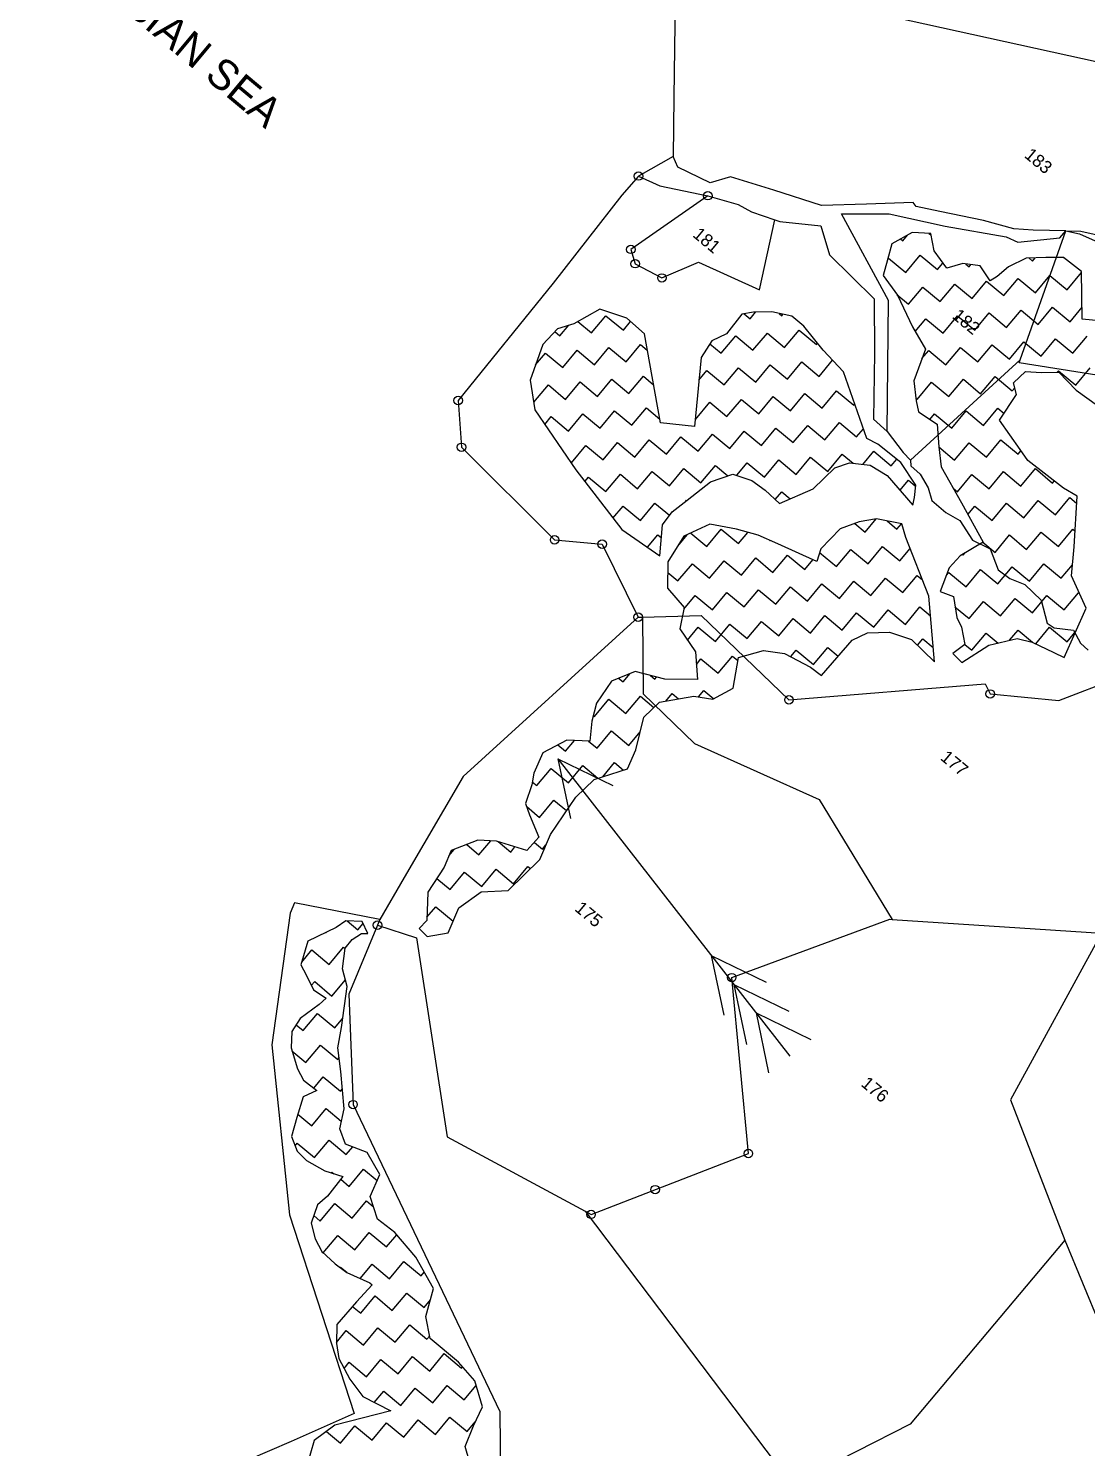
# Model space of a CAD drawing. Header units: metres. Extents: x 316400 to 324250, y 1868140 to 1873603.
# Drawn here: x 316900 to 317746, y 1870093 to 1871228 of the extents above; entities that cross this region are included whole.
import ezdxf

# ---------------------------------------------------------------- set-up
doc = ezdxf.new("R2010")
doc.units = ezdxf.units.M
for name, color, linetype in [('LINE_WATER', 4, 'Continuous'), ('OFF', 1, 'Continuous'), ('POLY_HATCH', 12, 'Continuous'), ('POLY_PARCEL', 6, 'Continuous'), ('POLY_WATER', 4, 'Continuous'), ('TEXT_MAPOUT', 7, 'Continuous'), ('TEXT_PARCEL', 7, 'Continuous'), ('V_BOUND_LINE', 7, 'Continuous')]:
    doc.layers.add(name, color=color, linetype=linetype)
doc.styles.add('TEXT_MAP', font='')
doc.styles.get('TEXT_MAP').set_extended_font_data('Kruti Dev 050')

msp = doc.modelspace()

# ---------------------------------------------------------------- linework, layer by layer
for p, q in [((317323.6, 1870644), (317509, 1870406.4)), ((317323.6, 1870644), (317367.6, 1870622.7)), ((317323.6, 1870644), (317333.6, 1870596.2)), ((317446.2, 1870486.9), (317490.1, 1870465.6)), ((317446.2, 1870486.9), (317456.2, 1870439.1)), ((317464.4, 1870463.5), (317508.3, 1870442.2)), ((317464.4, 1870463.5), (317474.4, 1870415.7)), ((317482.1, 1870440.9), (317526, 1870419.6)), ((317482.1, 1870440.9), (317492, 1870393.1))]:
    msp.add_line(p, q)
for centre in [(317388, 1871109.9), (317443.5, 1871094.2), (317381.9, 1871051.3), (317385.4, 1871039.8), (317406.8, 1871028.5), (317243.8, 1870930.5), (317246.4, 1870893.1), (317320.9, 1870819.1), (317359, 1870815.6), (317387.8, 1870757.3), (317669.3, 1870695.9), (317508.4, 1870691.2), (317179.2, 1870511), (317462.6, 1870469.1), (317159.7, 1870367.6), (317475.9, 1870328.5), (317401.4, 1870299.6), (317350.1, 1870279.8)]:
    msp.add_circle(centre, 3.38)
at = {"layer": 'LINE_WATER'}
for p, q in [((317729.9, 1871066.2), (317740.7, 1871063.7)), ((317729.9, 1871066.2), (317741.8, 1871065.9)), ((317740.7, 1871063.7), (317753.2, 1871058)), ((317741.8, 1871065.9), (317762, 1871061.4)), ((317587, 1870905.6), (317599.7, 1870888.9)), ((317599.7, 1870888.9), (317605.6, 1870882.8)), ((317605.6, 1870882.8), (317605.9, 1870878.2)), ((317605.9, 1870878.2), (317613.4, 1870871.7)), ((317613.4, 1870871.7), (317619.7, 1870860.7)), ((317619.7, 1870860.7), (317622.6, 1870850.5)), ((317622.6, 1870850.5), (317633.9, 1870841)), ((317633.9, 1870841), (317645, 1870834.5)), ((317645, 1870834.5), (317655.3, 1870818.8)), ((317655.3, 1870818.8), (317669.2, 1870812)), ((317669.2, 1870812), (317675.6, 1870795.1)), ((317675.6, 1870795.1), (317685, 1870788.3)), ((317685, 1870788.3), (317697.1, 1870783.5)), ((317697.1, 1870783.5), (317710, 1870770.8)), ((317710, 1870770.8), (317714.8, 1870752.5)), ((317714.8, 1870752.5), (317720.6, 1870748.7)), ((317720.6, 1870748.7), (317736.1, 1870747)), ((317736.1, 1870747), (317741.7, 1870736.6)), ((317741.7, 1870736.6), (317747.7, 1870730.9))]:
    msp.add_line(p, q, dxfattribs=at)
at = {"layer": 'OFF'}
msp.add_line((317415.7, 1871125.6), (317388, 1871109.9), dxfattribs=at)
at = {"layer": 'POLY_HATCH'}
for p, q in [((317607, 1871064.7), (317590.6, 1871055.8)), ((317621.8, 1871064), (317607, 1871064.7)), ((317624.5, 1871050.1), (317621.8, 1871064)), ((317590.6, 1871055.8), (317587.1, 1871043)), ((317634.6, 1871036.2), (317624.5, 1871050.1)), ((317587.1, 1871043), (317583.8, 1871030.4)), ((317647.5, 1871039.9), (317634.6, 1871036.2)), ((317661.4, 1871038.2), (317647.5, 1871039.9)), ((317669.4, 1871026.1), (317661.4, 1871038.2)), ((317684.1, 1871037.3), (317675, 1871029.6)), ((317698.2, 1871044.4), (317684.1, 1871037.3)), ((317713.9, 1871044.8), (317698.2, 1871044.4)), ((317728.1, 1871044.7), (317713.9, 1871044.8)), ((317742.4, 1871033.7), (317728.1, 1871044.7)), ((317583.8, 1871030.4), (317595.1, 1871014.8)), ((317675, 1871029.6), (317669.4, 1871026.1)), ((317742.9, 1870995.4), (317742.4, 1871033.7)), ((317595.1, 1871014.8), (317607.2, 1870989.3)), ((317357, 1871003.6), (317336.4, 1870991.9)), ((317378.8, 1870996.2), (317357, 1871003.6)), ((317336.4, 1870991.9), (317323.1, 1870987.8)), ((317392.7, 1870983.8), (317378.8, 1870996.2)), ((317470.7, 1870999.6), (317458.4, 1870983.8)), ((317480, 1871001), (317470.7, 1870999.6)), ((317494.7, 1871001.3), (317480, 1871001)), ((317510.7, 1870997.8), (317494.7, 1871001.3)), ((317520.2, 1870989.9), (317510.7, 1870997.8)), ((317762.2, 1870993.7), (317742.9, 1870995.4)), ((317323.1, 1870987.8), (317311.6, 1870975.2)), ((317405.6, 1870912.6), (317392.7, 1870983.8)), ((317458.4, 1870983.8), (317446.7, 1870978.3)), ((317535.7, 1870970.6), (317520.2, 1870989.9)), ((317607.2, 1870989.3), (317617.6, 1870971.6)), ((317311.6, 1870975.2), (317301.4, 1870946.8)), ((317446.7, 1870978.3), (317438.1, 1870964.8)), ((317552, 1870953.4), (317535.7, 1870970.6)), ((317617.6, 1870971.6), (317608.2, 1870946.2)), ((317438.1, 1870964.8), (317432.8, 1870909.8)), ((317301.4, 1870946.8), (317305, 1870923.1)), ((317570.6, 1870900.1), (317552, 1870953.4)), ((317608.2, 1870946.2), (317610.1, 1870930.2)), ((317688.1, 1870944.5), (317697.6, 1870953.7)), ((317697.6, 1870953.7), (317710.4, 1870952.9)), ((317710.4, 1870952.9), (317724.2, 1870953.2)), ((317724.2, 1870953.2), (317738.2, 1870938.7)), ((317676.9, 1870914.7), (317690.4, 1870935.4)), ((317690.4, 1870935.4), (317688.1, 1870944.5)), ((317738.2, 1870938.7), (317755.1, 1870926.5)), ((317610.1, 1870930.2), (317611.9, 1870921.5)), ((317305, 1870923.1), (317337.9, 1870875)), ((317432.8, 1870909.8), (317405.6, 1870912.6)), ((317611.9, 1870921.5), (317627, 1870911.6)), ((317693.2, 1870891.2), (317676.9, 1870914.7)), ((317627, 1870911.6), (317628.2, 1870893.5)), ((317579.4, 1870895.5), (317570.6, 1870900.1)), ((317597.9, 1870881), (317579.4, 1870895.5)), ((317628.2, 1870893.5), (317630.1, 1870877.5)), ((317699.4, 1870882.4), (317693.2, 1870891.2)), ((317545, 1870876.7), (317556.9, 1870880.7)), ((317556.9, 1870880.7), (317573.4, 1870878.7)), ((317573.4, 1870878.7), (317587, 1870870.5)), ((317609.8, 1870862.9), (317597.9, 1870881)), ((317727.9, 1870860.4), (317699.4, 1870882.4)), ((317337.9, 1870875), (317374.6, 1870827.3)), ((317445.5, 1870865.4), (317463.6, 1870871.7)), ((317463.6, 1870871.7), (317478.7, 1870866.6)), ((317478.7, 1870866.6), (317489.3, 1870858.8)), ((317527.8, 1870859.9), (317545, 1870876.7)), ((317587, 1870870.5), (317607.4, 1870846.7)), ((317630.1, 1870877.5), (317646.5, 1870848.6)), ((317427, 1870850.8), (317445.5, 1870865.4)), ((317489.3, 1870858.8), (317500.8, 1870848.2)), ((317500.8, 1870848.2), (317527.8, 1870859.9)), ((317608.8, 1870853), (317609.8, 1870862.9)), ((317738.8, 1870854), (317727.9, 1870860.4)), ((317415, 1870841.6), (317427, 1870850.8)), ((317607.4, 1870846.7), (317608.8, 1870853)), ((317646.5, 1870848.6), (317663.6, 1870817.2)), ((317736.6, 1870813.6), (317738.8, 1870854)), ((317407.2, 1870831), (317415, 1870841.6)), ((317564.6, 1870833.5), (317549.4, 1870828)), ((317578.4, 1870835.9), (317564.6, 1870833.5)), ((317598.7, 1870831.9), (317578.4, 1870835.9)), ((317374.6, 1870827.3), (317405, 1870806.4)), ((317405, 1870806.4), (317407.2, 1870831)), ((317424.3, 1870822), (317411.6, 1870801.6)), ((317445.1, 1870831.5), (317424.3, 1870822)), ((317466.5, 1870827.5), (317445.1, 1870831.5)), ((317483.8, 1870822.7), (317466.5, 1870827.5)), ((317499.6, 1870815.9), (317483.8, 1870822.7)), ((317549.4, 1870828), (317533.9, 1870812)), ((317601.9, 1870821), (317598.7, 1870831.9)), ((317530.7, 1870801.8), (317499.6, 1870815.9)), ((317533.9, 1870812), (317530.7, 1870801.8)), ((317620.4, 1870774), (317601.9, 1870821)), ((317663.6, 1870817.2), (317645.4, 1870806.2)), ((317734.3, 1870790.3), (317736.6, 1870813.6)), ((317411.6, 1870801.6), (317411.3, 1870780.5)), ((317645.4, 1870806.2), (317636.5, 1870796.6)), ((317636.5, 1870796.6), (317629.4, 1870777.9)), ((317746, 1870764.4), (317734.3, 1870790.3)), ((317411.3, 1870780.5), (317424.5, 1870765)), ((317629.4, 1870777.9), (317639.9, 1870773.8)), ((317424.5, 1870765), (317421.1, 1870748)), ((317624.7, 1870721.5), (317620.4, 1870774)), ((317639.9, 1870773.8), (317642.7, 1870756.9)), ((317728.5, 1870725), (317746, 1870764.4)), ((317642.7, 1870756.9), (317646.3, 1870749.2)), ((317421.1, 1870748), (317433.6, 1870729.5)), ((317559, 1870739), (317571.1, 1870744.7)), ((317571.1, 1870744.7), (317588.7, 1870745.3)), ((317588.7, 1870745.3), (317606.4, 1870739.5)), ((317646.3, 1870749.2), (317649.2, 1870735.3)), ((317467.9, 1870724.9), (317488, 1870730.6)), ((317488, 1870730.6), (317504.9, 1870728.2)), ((317534.5, 1870710.7), (317559, 1870739)), ((317606.4, 1870739.5), (317624.7, 1870721.5)), ((317649.2, 1870735.3), (317639.4, 1870728.1)), ((317646.8, 1870721.1), (317668.2, 1870734.8)), ((317668.2, 1870734.8), (317690.8, 1870740.2)), ((317690.8, 1870740.2), (317702.8, 1870737.4)), ((317702.8, 1870737.4), (317720.2, 1870729.1)), ((317433.6, 1870729.5), (317435.1, 1870707.5)), ((317463.8, 1870700.4), (317467.9, 1870724.9)), ((317504.9, 1870728.2), (317525.6, 1870717.3)), ((317639.4, 1870728.1), (317646.8, 1870721.1)), ((317720.2, 1870729.1), (317728.5, 1870725)), ((317385.4, 1870713.8), (317366.5, 1870706.2)), ((317409.1, 1870707.6), (317385.4, 1870713.8)), ((317435.1, 1870707.5), (317409.1, 1870707.6)), ((317525.6, 1870717.3), (317534.5, 1870710.7)), ((317366.5, 1870706.2), (317354.4, 1870688.5)), ((317447.4, 1870691.6), (317463.8, 1870700.4)), ((317354.4, 1870688.5), (317350.6, 1870674)), ((317392.2, 1870677.3), (317404.9, 1870689.2)), ((317404.9, 1870689.2), (317432.4, 1870694.2)), ((317432.4, 1870694.2), (317447.4, 1870691.6)), ((317350.6, 1870674), (317349.1, 1870658.2)), ((317385.8, 1870651.2), (317392.2, 1870677.3)), ((317330.8, 1870659), (317311.6, 1870648.9)), ((317349.1, 1870658.2), (317330.8, 1870659)), ((317379.3, 1870635.9), (317385.8, 1870651.2)), ((317311.6, 1870648.9), (317304.3, 1870632.5)), ((317304.3, 1870632.5), (317302.7, 1870623.1)), ((317352.6, 1870627.6), (317379.3, 1870635.9)), ((317302.7, 1870623.1), (317297.6, 1870608.4)), ((317337.8, 1870613.3), (317352.6, 1870627.6)), ((317297.6, 1870608.4), (317300.9, 1870599.3)), ((317317.5, 1870583.4), (317337.8, 1870613.3)), ((317300.9, 1870599.3), (317308.4, 1870581.4)), ((317309, 1870563.5), (317317.5, 1870583.4)), ((317259.6, 1870578.9), (317238.2, 1870570.6)), ((317274.4, 1870578.3), (317259.6, 1870578.9)), ((317298.6, 1870570.6), (317274.4, 1870578.3)), ((317308.4, 1870581.4), (317298.6, 1870570.6)), ((317238.2, 1870570.6), (317232.6, 1870557.3)), ((317283.8, 1870538.7), (317309, 1870563.5)), ((317232.6, 1870557.3), (317219.6, 1870537.5)), ((317219.6, 1870537.5), (317218.7, 1870514.8)), ((317244.3, 1870524.8), (317262.2, 1870537.7)), ((317262.2, 1870537.7), (317283.8, 1870538.7)), ((317218.7, 1870514.8), (317212.5, 1870508.4)), ((317235.8, 1870504.9), (317244.3, 1870524.8)), ((317146.1, 1870509.2), (317123.4, 1870498.2)), ((317153.8, 1870514.5), (317146.1, 1870509.2)), ((317167, 1870513.9), (317153.8, 1870514.5)), ((317159.1, 1870499.5), (317166.4, 1870504.5)), ((317166.4, 1870504.5), (317171.4, 1870504.3)), ((317171.4, 1870504.3), (317167, 1870513.9)), ((317212.5, 1870508.4), (317218.9, 1870501.9)), ((317218.9, 1870501.9), (317235.8, 1870504.9)), ((317123.4, 1870498.2), (317118, 1870479.3)), ((317151.2, 1870476.1), (317153.3, 1870492.6)), ((317153.3, 1870492.6), (317159.1, 1870499.5)), ((317118, 1870479.3), (317122.3, 1870471.2)), ((317122.3, 1870471.2), (317128, 1870459.3)), ((317155, 1870461.9), (317151.2, 1870476.1)), ((317128, 1870459.3), (317138.1, 1870452.7)), ((317150.5, 1870429.2), (317155, 1870461.9)), ((317132.6, 1870447.6), (317117.3, 1870436.3)), ((317138.1, 1870452.7), (317132.6, 1870447.6)), ((317117.3, 1870436.3), (317110.7, 1870426.1)), ((317110.7, 1870426.1), (317110.2, 1870412.9)), ((317147.4, 1870412.9), (317150.5, 1870429.2)), ((317110.2, 1870412.9), (317115.2, 1870396.3)), ((317149.8, 1870394), (317147.4, 1870412.9)), ((317115.2, 1870396.3), (317120, 1870387.2)), ((317152.5, 1870364.2), (317149.8, 1870394)), ((317130.6, 1870378.9), (317119.8, 1870373.7)), ((317120, 1870387.2), (317130.6, 1870378.9)), ((317119.8, 1870373.7), (317114.7, 1870357.3)), ((317114.7, 1870357.3), (317110.4, 1870342)), ((317149, 1870348.2), (317152.5, 1870364.2)), ((317153.7, 1870335.9), (317149, 1870348.2)), ((317110.4, 1870342), (317115, 1870330.3)), ((317170.9, 1870329.3), (317153.7, 1870335.9)), ((317115, 1870330.3), (317122.4, 1870322.8)), ((317122.4, 1870322.8), (317137, 1870314.6)), ((317181.1, 1870311.7), (317170.9, 1870329.3)), ((317137, 1870314.6), (317151.6, 1870310.2)), ((317173.4, 1870294), (317181.1, 1870311.7)), ((317151.6, 1870310.2), (317139.2, 1870294.5)), ((317139.2, 1870294.5), (317131.3, 1870287.4)), ((317179.3, 1870276.1), (317173.4, 1870294)), ((317131.3, 1870287.4), (317126.3, 1870272.8)), ((317126.3, 1870272.8), (317129.5, 1870260.3)), ((317193.1, 1870265.3), (317179.3, 1870276.1)), ((317209.8, 1870245.5), (317193.1, 1870265.3)), ((317129.5, 1870260.3), (317134.7, 1870250.1)), ((317134.7, 1870250.1), (317145.5, 1870240.4)), ((317224.1, 1870220.5), (317209.8, 1870245.5)), ((317145.5, 1870240.4), (317154.7, 1870233.4)), ((317154.7, 1870233.4), (317173.2, 1870225.2)), ((317175.1, 1870223.6), (317162.5, 1870210)), ((317173.2, 1870225.2), (317175.1, 1870223.6)), ((317218, 1870198.3), (317224.1, 1870220.5)), ((317162.5, 1870210), (317146.8, 1870191.9)), ((317221.4, 1870180.5), (317218, 1870198.3)), ((317146.8, 1870191.9), (317146.4, 1870176.6)), ((317146.4, 1870176.6), (317148.2, 1870164.7)), ((317244, 1870161.6), (317221.4, 1870180.5)), ((317148.2, 1870164.7), (317157.1, 1870148.1)), ((317257.1, 1870146.8), (317244, 1870161.6)), ((317157.1, 1870148.1), (317167.6, 1870134.2)), ((317263.3, 1870126.1), (317257.1, 1870146.8)), ((317167.6, 1870134.2), (317190, 1870122.7)), ((317190, 1870122.7), (317145.2, 1870111.2)), ((317256, 1870110.9), (317263.3, 1870126.1)), ((317145.2, 1870111.2), (317128.6, 1870099)), ((317249.4, 1870094.3), (317256, 1870110.9)), ((317128.6, 1870099), (317122.7, 1870078.8)), ((317257.1, 1870067.7), (317249.4, 1870094.3))]:
    msp.add_line(p, q, dxfattribs=at)
at = {"layer": 'POLY_HATCH', "linetype": 'Continuous'}
for p, q in [((317597.7, 1871059.6), (317599.5, 1871058.1)), ((317599.5, 1871058.1), (317603.3, 1871062.7)), ((317620.4, 1871064.1), (317622, 1871062.8)), ((317587.2, 1871043.4), (317588, 1871044.3)), ((317588, 1871044.3), (317601.8, 1871032.8)), ((317601.8, 1871032.8), (317613.3, 1871046.6)), ((317613.3, 1871046.6), (317627.1, 1871035.1)), ((317627.1, 1871035.1), (317631.6, 1871040.4)), ((317649.8, 1871039.6), (317652.5, 1871037.4)), ((317652.5, 1871037.4), (317653.9, 1871039.1)), ((317700.2, 1871044.5), (317703.2, 1871041.9)), ((317703.2, 1871041.9), (317705.4, 1871044.6)), ((317728.1, 1871044.7), (317728.6, 1871044.2)), ((317728.6, 1871044.2), (317728.6, 1871044.3)), ((317654.8, 1871012), (317666.3, 1871025.8)), ((317666.3, 1871025.8), (317680.2, 1871014.3)), ((317680.2, 1871014.3), (317691.7, 1871028.1)), ((317691.7, 1871028.1), (317705.5, 1871016.6)), ((317705.5, 1871016.6), (317717, 1871030.4)), ((317717, 1871030.4), (317730.9, 1871018.9)), ((317730.9, 1871018.9), (317742.4, 1871032.7)), ((317594.7, 1871015.2), (317604.1, 1871007.4)), ((317604.1, 1871007.4), (317615.6, 1871021.2)), ((317615.6, 1871021.2), (317629.4, 1871009.7)), ((317629.4, 1871009.7), (317641, 1871023.5)), ((317641, 1871023.5), (317654.8, 1871012)), ((317682.4, 1870988.9), (317694, 1871002.8)), ((317694, 1871002.8), (317707.8, 1870991.2)), ((317707.8, 1870991.2), (317719.3, 1871005.1)), ((317719.3, 1871005.1), (317733.2, 1870993.5)), ((317733.2, 1870993.5), (317742.8, 1871005)), ((317339.5, 1870993.7), (317350.5, 1870984.5)), ((317350.5, 1870984.5), (317362, 1870998.3)), ((317362, 1870998.3), (317375.9, 1870986.8)), ((317375.9, 1870986.8), (317381.6, 1870993.7)), ((317472.5, 1870999.9), (317477.3, 1870995.9)), ((317477.3, 1870995.9), (317481.5, 1871001)), ((317500.5, 1871000), (317502.6, 1870998.2)), ((317502.6, 1870998.2), (317503.6, 1870999.4)), ((317609.4, 1870985.6), (317617.9, 1870995.9)), ((317617.9, 1870995.9), (317631.7, 1870984.3)), ((317631.7, 1870984.3), (317643.3, 1870998.2)), ((317643.3, 1870998.2), (317657.1, 1870986.6)), ((317657.1, 1870986.6), (317668.6, 1871000.5)), ((317668.6, 1871000.5), (317682.4, 1870988.9)), ((317321, 1870985.6), (317325.1, 1870982.2)), ((317325.1, 1870982.2), (317332.2, 1870990.6)), ((317454.2, 1870968.3), (317465.8, 1870982.1)), ((317465.8, 1870982.1), (317479.6, 1870970.6)), ((317479.6, 1870970.6), (317491.1, 1870984.4)), ((317491.1, 1870984.4), (317504.9, 1870972.9)), ((317504.9, 1870972.9), (317516.5, 1870986.7)), ((317516.5, 1870986.7), (317530.3, 1870975.2)), ((317735.5, 1870968.2), (317747, 1870982)), ((317327.4, 1870956.8), (317339, 1870970.6)), ((317339, 1870970.6), (317352.8, 1870959.1)), ((317352.8, 1870959.1), (317364.3, 1870972.9)), ((317364.3, 1870972.9), (317378.2, 1870961.4)), ((317378.2, 1870961.4), (317389.7, 1870975.2)), ((317389.7, 1870975.2), (317395, 1870970.8)), ((317445.1, 1870975.9), (317454.2, 1870968.3)), ((317530.3, 1870975.2), (317531.2, 1870976.2)), ((317614.8, 1870964), (317620.2, 1870970.5)), ((317620.2, 1870970.5), (317634, 1870959)), ((317634, 1870959), (317645.6, 1870972.8)), ((317645.6, 1870972.8), (317659.4, 1870961.3)), ((317659.4, 1870961.3), (317670.9, 1870975.1)), ((317670.9, 1870975.1), (317684.7, 1870963.6)), ((317684.7, 1870963.6), (317696.3, 1870977.4)), ((317696.3, 1870977.4), (317710.1, 1870965.9)), ((317710.1, 1870965.9), (317721.6, 1870979.7)), ((317721.6, 1870979.7), (317735.5, 1870968.2)), ((317305.7, 1870958.9), (317313.6, 1870968.3)), ((317313.6, 1870968.3), (317327.4, 1870956.8)), ((317481.9, 1870945.2), (317493.4, 1870959)), ((317493.4, 1870959), (317507.2, 1870947.5)), ((317507.2, 1870947.5), (317518.8, 1870961.3)), ((317518.8, 1870961.3), (317532.6, 1870949.8)), ((317532.6, 1870949.8), (317543.3, 1870962.6)), ((317355.1, 1870933.7), (317366.6, 1870947.6)), ((317366.6, 1870947.6), (317380.4, 1870936)), ((317380.4, 1870936), (317392, 1870949.9)), ((317392, 1870949.9), (317400, 1870943.1)), ((317436.3, 1870946.8), (317442.7, 1870954.5)), ((317442.7, 1870954.5), (317456.5, 1870942.9)), ((317456.5, 1870942.9), (317468.1, 1870956.7)), ((317468.1, 1870956.7), (317481.9, 1870945.2)), ((317636.3, 1870933.6), (317647.9, 1870947.5)), ((317647.9, 1870947.5), (317661.7, 1870935.9)), ((317661.7, 1870935.9), (317673.2, 1870949.8)), ((317673.2, 1870949.8), (317687, 1870938.2)), ((317722.9, 1870953.2), (317723.9, 1870954.3)), ((317723.9, 1870954.3), (317737.8, 1870942.8)), ((317737.8, 1870942.8), (317749.3, 1870956.6)), ((317304.4, 1870929.2), (317315.9, 1870943)), ((317315.9, 1870943), (317329.7, 1870931.4)), ((317329.7, 1870931.4), (317341.3, 1870945.3)), ((317341.3, 1870945.3), (317355.1, 1870933.7)), ((317509.5, 1870922.2), (317521.1, 1870936)), ((317521.1, 1870936), (317534.9, 1870924.4)), ((317534.9, 1870924.4), (317546.4, 1870938.3)), ((317546.4, 1870938.3), (317560.2, 1870926.7)), ((317611, 1870931.3), (317622.5, 1870945.2)), ((317622.5, 1870945.2), (317636.3, 1870933.6)), ((317687, 1870938.2), (317689.1, 1870940.7)), ((317304.1, 1870929.4), (317304.4, 1870929.2)), ((317382.7, 1870910.7), (317394.3, 1870924.5)), ((317394.3, 1870924.5), (317405.1, 1870915.5)), ((317433.5, 1870915.3), (317445, 1870929.1)), ((317445, 1870929.1), (317458.8, 1870917.6)), ((317458.8, 1870917.6), (317470.3, 1870931.4)), ((317470.3, 1870931.4), (317484.2, 1870919.9)), ((317484.2, 1870919.9), (317495.7, 1870933.7)), ((317495.7, 1870933.7), (317509.5, 1870922.2)), ((317560.2, 1870926.7), (317561, 1870927.7)), ((317609.9, 1870932.3), (317611, 1870931.3)), ((317664, 1870910.6), (317675.5, 1870924.4)), ((317675.5, 1870924.4), (317680.5, 1870920.2)), ((317313, 1870911.4), (317318.2, 1870917.6)), ((317318.2, 1870917.6), (317332, 1870906.1)), ((317332, 1870906.1), (317343.6, 1870919.9)), ((317343.6, 1870919.9), (317357.4, 1870908.4)), ((317357.4, 1870908.4), (317368.9, 1870922.2)), ((317368.9, 1870922.2), (317382.7, 1870910.7)), ((317433.3, 1870915.4), (317433.5, 1870915.3)), ((317537.2, 1870899.1), (317548.7, 1870912.9)), ((317548.7, 1870912.9), (317562.5, 1870901.4)), ((317621.2, 1870915.4), (317624.8, 1870919.8)), ((317624.8, 1870919.8), (317638.6, 1870908.3)), ((317638.6, 1870908.3), (317650.1, 1870922.1)), ((317650.1, 1870922.1), (317664, 1870910.6)), ((317410.4, 1870887.6), (317421.9, 1870901.4)), ((317421.9, 1870901.4), (317435.8, 1870889.9)), ((317435.8, 1870889.9), (317447.3, 1870903.7)), ((317447.3, 1870903.7), (317461.1, 1870892.2)), ((317461.1, 1870892.2), (317472.6, 1870906)), ((317472.6, 1870906), (317486.5, 1870894.5)), ((317486.5, 1870894.5), (317498, 1870908.3)), ((317498, 1870908.3), (317511.8, 1870896.8)), ((317511.8, 1870896.8), (317523.4, 1870910.6)), ((317523.4, 1870910.6), (317537.2, 1870899.1)), ((317562.5, 1870901.4), (317567.9, 1870907.8)), ((317334.3, 1870880.7), (317345.9, 1870894.6)), ((317345.9, 1870894.6), (317359.7, 1870883)), ((317359.7, 1870883), (317371.2, 1870896.9)), ((317371.2, 1870896.9), (317385, 1870885.3)), ((317385, 1870885.3), (317396.6, 1870899.1)), ((317396.6, 1870899.1), (317410.4, 1870887.6)), ((317567.6, 1870879.4), (317576.4, 1870889.9)), ((317576.4, 1870889.9), (317590.2, 1870878.3)), ((317628.2, 1870893.5), (317640.9, 1870882.9)), ((317640.9, 1870882.9), (317652.4, 1870896.7)), ((317652.4, 1870896.7), (317666.3, 1870885.2)), ((317666.3, 1870885.2), (317677.8, 1870899)), ((317677.8, 1870899), (317691.6, 1870887.5)), ((317691.6, 1870887.5), (317693.9, 1870890.2)), ((317333.5, 1870881.4), (317334.3, 1870880.7)), ((317438, 1870864.6), (317449.6, 1870878.4)), ((317449.6, 1870878.4), (317459.4, 1870870.2)), ((317466.6, 1870870.7), (317474.9, 1870880.7)), ((317474.9, 1870880.7), (317488.8, 1870869.1)), ((317488.8, 1870869.1), (317500.3, 1870883)), ((317500.3, 1870883), (317514.1, 1870871.4)), ((317514.1, 1870871.4), (317525.7, 1870885.3)), ((317525.7, 1870885.3), (317539.5, 1870873.7)), ((317539.5, 1870873.7), (317551, 1870887.6)), ((317551, 1870887.6), (317559.7, 1870880.3)), ((317590.2, 1870878.3), (317594.6, 1870883.6)), ((317345.1, 1870865.6), (317348.1, 1870869.2)), ((317348.1, 1870869.2), (317362, 1870857.7)), ((317362, 1870857.7), (317373.5, 1870871.5)), ((317373.5, 1870871.5), (317387.3, 1870860)), ((317387.3, 1870860), (317398.9, 1870873.8)), ((317398.9, 1870873.8), (317412.7, 1870862.3)), ((317412.7, 1870862.3), (317424.2, 1870876.1)), ((317424.2, 1870876.1), (317438, 1870864.6)), ((317597.2, 1870858.6), (317604, 1870866.8)), ((317604, 1870866.8), (317609.7, 1870862)), ((317643.2, 1870857.6), (317654.7, 1870871.4)), ((317654.7, 1870871.4), (317668.6, 1870859.9)), ((317668.6, 1870859.9), (317680.1, 1870873.7)), ((317680.1, 1870873.7), (317693.9, 1870862.1)), ((317693.9, 1870862.1), (317705.5, 1870876)), ((317705.5, 1870876), (317719.3, 1870864.4)), ((317497.4, 1870851.4), (317502.6, 1870857.6)), ((317502.6, 1870857.6), (317509.4, 1870851.9)), ((317639.8, 1870860.4), (317643.2, 1870857.6)), ((317719.3, 1870864.4), (317720.6, 1870866.1)), ((317367.6, 1870836.3), (317375.8, 1870846.1)), ((317375.8, 1870846.1), (317389.6, 1870834.6)), ((317389.6, 1870834.6), (317401.2, 1870848.4)), ((317401.2, 1870848.4), (317412.8, 1870838.7)), ((317426, 1870850.1), (317426.5, 1870850.7)), ((317426.5, 1870850.7), (317426.7, 1870850.6)), ((317651.5, 1870839.4), (317657, 1870846)), ((317657, 1870846), (317670.9, 1870834.5)), ((317670.9, 1870834.5), (317682.4, 1870848.3)), ((317682.4, 1870848.3), (317696.2, 1870836.8)), ((317696.2, 1870836.8), (317707.8, 1870850.6)), ((317707.8, 1870850.6), (317721.6, 1870839.1)), ((317721.6, 1870839.1), (317733.1, 1870852.9)), ((317733.1, 1870852.9), (317738.5, 1870848.4)), ((317569.4, 1870825.3), (317578.2, 1870835.9)), ((317586.9, 1870834.2), (317594.8, 1870827.6)), ((317395.2, 1870813.2), (317403.5, 1870823.1)), ((317403.5, 1870823.1), (317406.3, 1870820.7)), ((317419.4, 1870814.1), (317427, 1870823.2)), ((317429.8, 1870824.5), (317442.6, 1870813.8)), ((317442.6, 1870813.8), (317454.2, 1870827.7)), ((317454.2, 1870827.7), (317468, 1870816.1)), ((317468, 1870816.1), (317475.4, 1870825)), ((317561.1, 1870832.2), (317569.4, 1870825.3)), ((317594.8, 1870827.6), (317598.4, 1870831.9)), ((317673.2, 1870809.1), (317684.7, 1870823)), ((317684.7, 1870823), (317698.5, 1870811.4)), ((317698.5, 1870811.4), (317710, 1870825.3)), ((317710, 1870825.3), (317723.9, 1870813.7)), ((317723.9, 1870813.7), (317735.4, 1870827.6)), ((317735.4, 1870827.6), (317737.3, 1870826)), ((317492.9, 1870818.8), (317493.4, 1870818.4)), ((317493.4, 1870818.4), (317493.5, 1870818.6)), ((317546.4, 1870797.7), (317557.9, 1870811.5)), ((317557.9, 1870811.5), (317571.7, 1870800)), ((317571.7, 1870800), (317583.3, 1870813.8)), ((317583.3, 1870813.8), (317597.1, 1870802.2)), ((317597.1, 1870802.2), (317605.3, 1870812.2)), ((317663.5, 1870817.2), (317673.2, 1870809.1)), ((317419.6, 1870786.2), (317431.1, 1870800)), ((317431.1, 1870800), (317444.9, 1870788.5)), ((317444.9, 1870788.5), (317456.5, 1870802.3)), ((317456.5, 1870802.3), (317470.3, 1870790.8)), ((317470.3, 1870790.8), (317481.8, 1870804.6)), ((317481.8, 1870804.6), (317495.6, 1870793.1)), ((317495.6, 1870793.1), (317507.2, 1870806.9)), ((317507.2, 1870806.9), (317521, 1870795.4)), ((317521, 1870795.4), (317527.6, 1870803.2)), ((317532.9, 1870808.9), (317546.4, 1870797.7)), ((317647.2, 1870807.3), (317647.8, 1870806.8)), ((317647.8, 1870806.8), (317649.2, 1870808.5)), ((317700.8, 1870786.1), (317712.3, 1870799.9)), ((317712.3, 1870799.9), (317726.2, 1870788.4)), ((317726.2, 1870788.4), (317735.2, 1870799.2)), ((317411.5, 1870793), (317419.6, 1870786.2)), ((317574, 1870774.6), (317585.6, 1870788.4)), ((317585.6, 1870788.4), (317599.4, 1870776.9)), ((317599.4, 1870776.9), (317610.9, 1870790.7)), ((317610.9, 1870790.7), (317615.2, 1870787.1)), ((317634.2, 1870790.5), (317636.3, 1870793)), ((317636.3, 1870793), (317650.1, 1870781.5)), ((317650.1, 1870781.5), (317661.6, 1870795.3)), ((317661.6, 1870795.3), (317675.5, 1870783.8)), ((317675.5, 1870783.8), (317687, 1870797.6)), ((317687, 1870797.6), (317700.8, 1870786.1)), ((317447.2, 1870763.1), (317458.8, 1870776.9)), ((317458.8, 1870776.9), (317472.6, 1870765.4)), ((317472.6, 1870765.4), (317484.1, 1870779.2)), ((317484.1, 1870779.2), (317497.9, 1870767.7)), ((317497.9, 1870767.7), (317509.5, 1870781.5)), ((317509.5, 1870781.5), (317523.3, 1870770)), ((317523.3, 1870770), (317534.8, 1870783.8)), ((317534.8, 1870783.8), (317548.7, 1870772.3)), ((317548.7, 1870772.3), (317560.2, 1870786.1)), ((317560.2, 1870786.1), (317574, 1870774.6)), ((317728.5, 1870763), (317740, 1870776.8)), ((317740, 1870776.8), (317740.6, 1870776.3)), ((317424.2, 1870763.6), (317433.4, 1870774.7)), ((317433.4, 1870774.7), (317447.2, 1870763.1)), ((317601.7, 1870751.5), (317613.2, 1870765.4)), ((317613.2, 1870765.4), (317621.7, 1870758.3)), ((317641.2, 1870765.4), (317652.4, 1870756.1)), ((317652.4, 1870756.1), (317663.9, 1870769.9)), ((317663.9, 1870769.9), (317677.7, 1870758.4)), ((317677.7, 1870758.4), (317689.3, 1870772.2)), ((317689.3, 1870772.2), (317703.1, 1870760.7)), ((317703.1, 1870760.7), (317714.6, 1870774.5)), ((317714.6, 1870774.5), (317728.5, 1870763)), ((317474.9, 1870740.1), (317486.4, 1870753.9)), ((317486.4, 1870753.9), (317500.2, 1870742.4)), ((317500.2, 1870742.4), (317511.8, 1870756.2)), ((317511.8, 1870756.2), (317525.6, 1870744.6)), ((317525.6, 1870744.6), (317537.1, 1870758.5)), ((317537.1, 1870758.5), (317551, 1870746.9)), ((317551, 1870746.9), (317562.5, 1870760.8)), ((317562.5, 1870760.8), (317576.3, 1870749.2)), ((317576.3, 1870749.2), (317587.8, 1870763.1)), ((317587.8, 1870763.1), (317601.7, 1870751.5)), ((317427.1, 1870739), (317435.7, 1870749.3)), ((317435.7, 1870749.3), (317449.5, 1870737.8)), ((317449.5, 1870737.8), (317461.1, 1870751.6)), ((317461.1, 1870751.6), (317474.9, 1870740.1)), ((317654.7, 1870730.8), (317666.2, 1870744.6)), ((317666.2, 1870744.6), (317675.8, 1870736.6)), ((317684.8, 1870738.8), (317691.6, 1870746.9)), ((317691.6, 1870746.9), (317703.2, 1870737.2)), ((317705.9, 1870735.9), (317716.9, 1870749.2)), ((317716.9, 1870749.2), (317730.8, 1870737.6)), ((317730.8, 1870737.6), (317738, 1870746.3)), ((317509.8, 1870725.7), (317514.1, 1870730.8)), ((317514.1, 1870730.8), (317527.9, 1870719.3)), ((317527.9, 1870719.3), (317539.4, 1870733.1)), ((317539.4, 1870733.1), (317547.8, 1870726.1)), ((317611.2, 1870734.8), (317615.5, 1870740)), ((317615.5, 1870740), (317623.7, 1870733.1)), ((317649.2, 1870735.3), (317654.7, 1870730.8)), ((317434.3, 1870719.5), (317438, 1870723.9)), ((317438, 1870723.9), (317451.8, 1870712.4)), ((317451.8, 1870712.4), (317463.3, 1870726.2)), ((317463.3, 1870726.2), (317467.6, 1870722.7)), ((317372.1, 1870708.5), (317375.7, 1870705.5)), ((317375.7, 1870705.5), (317381.3, 1870712.2)), ((317397.7, 1870710.6), (317401.1, 1870707.8)), ((317401.1, 1870707.8), (317402.4, 1870709.4)), ((317409.8, 1870690.1), (317414.9, 1870696.3)), ((317414.9, 1870696.3), (317420.1, 1870692)), ((317436.1, 1870693.6), (317440.3, 1870698.6)), ((317440.3, 1870698.6), (317448.2, 1870692)), ((317352.7, 1870677.9), (317364.2, 1870691.7)), ((317364.2, 1870691.7), (317378, 1870680.2)), ((317378, 1870680.2), (317389.6, 1870694)), ((317389.6, 1870694), (317400.4, 1870685)), ((317351.8, 1870678.6), (317352.7, 1870677.9)), ((317355, 1870652.5), (317366.5, 1870666.3)), ((317366.5, 1870666.3), (317380.3, 1870654.8)), ((317380.3, 1870654.8), (317389.3, 1870665.6)), ((317323.6, 1870655.2), (317329.6, 1870650.2)), ((317329.6, 1870650.2), (317336.7, 1870658.7)), ((317348.1, 1870658.2), (317355, 1870652.5)), ((317359.4, 1870629.7), (317368.8, 1870641)), ((317368.8, 1870641), (317376.1, 1870634.9)), ((317306.6, 1870622.6), (317318.1, 1870636.4)), ((317318.1, 1870636.4), (317331.9, 1870624.9)), ((317331.9, 1870624.9), (317343.4, 1870638.7)), ((317343.4, 1870638.7), (317355.6, 1870628.5)), ((317303.1, 1870625.4), (317306.6, 1870622.6)), ((317298.6, 1870605.8), (317308.8, 1870597.2)), ((317308.8, 1870597.2), (317320.4, 1870611)), ((317320.4, 1870611), (317330.5, 1870602.6)), ((317236.6, 1870566.8), (317240.5, 1870571.5)), ((317250.6, 1870575.4), (317260.4, 1870567.3)), ((317260.4, 1870567.3), (317269.8, 1870578.5)), ((317275.9, 1870577.8), (317285.8, 1870569.5)), ((317285.8, 1870569.5), (317289.2, 1870573.6)), ((317304.7, 1870577.2), (317311.1, 1870571.8)), ((317311.1, 1870571.8), (317314, 1870575.3)), ((317237.4, 1870539.6), (317248.9, 1870553.4)), ((317248.9, 1870553.4), (317262.7, 1870541.9)), ((317262.7, 1870541.9), (317274.3, 1870555.7)), ((317274.3, 1870555.7), (317288.1, 1870544.2)), ((317288.1, 1870544.2), (317299.6, 1870558)), ((317299.6, 1870558), (317301.7, 1870556.3)), ((317226.8, 1870548.4), (317237.4, 1870539.6)), ((317218.8, 1870517.4), (317225.8, 1870525.8)), ((317225.8, 1870525.8), (317239.7, 1870514.2)), ((317138, 1870505.3), (317138.2, 1870505.1)), ((317138.2, 1870505.1), (317138.7, 1870505.6)), ((317155.1, 1870514.4), (317163.6, 1870507.4)), ((317163.6, 1870507.4), (317167.7, 1870512.3)), ((317239.7, 1870514.2), (317239.9, 1870514.5)), ((317140.5, 1870479.7), (317152.1, 1870493.5)), ((317152.1, 1870493.5), (317153.3, 1870492.5)), ((317118.6, 1870481.5), (317126.7, 1870491.2)), ((317126.7, 1870491.2), (317140.5, 1870479.7)), ((317126.3, 1870462.7), (317129, 1870465.9)), ((317129, 1870465.9), (317142.8, 1870454.3)), ((317142.8, 1870454.3), (317153.6, 1870467.3)), ((317119.8, 1870426.7), (317131.3, 1870440.5)), ((317131.3, 1870440.5), (317145.1, 1870429)), ((317145.1, 1870429), (317151.6, 1870436.7)), ((317114.1, 1870431.4), (317119.8, 1870426.7)), ((317122, 1870401.3), (317133.6, 1870415.2)), ((317133.6, 1870415.2), (317147.4, 1870403.6)), ((317110.8, 1870410.7), (317122, 1870401.3)), ((317147.4, 1870403.6), (317148.4, 1870404.9)), ((317128.3, 1870380.7), (317135.9, 1870389.8)), ((317135.9, 1870389.8), (317149.7, 1870378.3)), ((317149.7, 1870378.3), (317151.1, 1870379.9)), ((317115.5, 1870359.9), (317126.6, 1870350.6)), ((317126.6, 1870350.6), (317138.2, 1870364.4)), ((317138.2, 1870364.4), (317150.3, 1870354.3)), ((317113.3, 1870334.6), (317115.1, 1870336.8)), ((317115.1, 1870336.8), (317128.9, 1870325.3)), ((317128.9, 1870325.3), (317140.5, 1870339.1)), ((317140.5, 1870339.1), (317154.3, 1870327.6)), ((317154.3, 1870327.6), (317159.4, 1870333.7)), ((317142.2, 1870313), (317142.8, 1870313.7)), ((317142.8, 1870313.7), (317144.4, 1870312.3)), ((317156.6, 1870302.2), (317168.1, 1870316)), ((317168.1, 1870316), (317179, 1870306.9)), ((317149.8, 1870307.9), (317156.6, 1870302.2)), ((317133.5, 1870274.5), (317145.1, 1870288.4)), ((317145.1, 1870288.4), (317158.9, 1870276.8)), ((317158.9, 1870276.8), (317170.4, 1870290.7)), ((317170.4, 1870290.7), (317176.1, 1870285.9)), ((317128.4, 1870278.8), (317133.5, 1870274.5)), ((317161.2, 1870251.5), (317172.7, 1870265.3)), ((317172.7, 1870265.3), (317186.5, 1870253.8)), ((317135.8, 1870249.2), (317147.4, 1870263)), ((317147.4, 1870263), (317161.2, 1870251.5)), ((317186.5, 1870253.8), (317194.6, 1870263.5)), ((317134.8, 1870250), (317135.8, 1870249.2)), ((317149.5, 1870237.4), (317149.6, 1870237.7)), ((317149.6, 1870237.7), (317154.6, 1870233.5)), ((317165.5, 1870228.6), (317175, 1870239.9)), ((317175, 1870239.9), (317188.8, 1870228.4)), ((317188.8, 1870228.4), (317200.4, 1870242.2)), ((317200.4, 1870242.2), (317214.2, 1870230.7)), ((317214.2, 1870230.7), (317216.6, 1870233.6)), ((317165.8, 1870200.8), (317177.3, 1870214.6)), ((317177.3, 1870214.6), (317191.1, 1870203.1)), ((317191.1, 1870203.1), (317202.7, 1870216.9)), ((317202.7, 1870216.9), (317216.5, 1870205.4)), ((317216.5, 1870205.4), (317221.7, 1870211.6)), ((317159.2, 1870206.2), (317165.8, 1870200.8)), ((317146.4, 1870177.5), (317154.2, 1870186.9)), ((317154.2, 1870186.9), (317168.1, 1870175.4)), ((317168.1, 1870175.4), (317179.6, 1870189.2)), ((317179.6, 1870189.2), (317193.4, 1870177.7)), ((317193.4, 1870177.7), (317205, 1870191.5)), ((317205, 1870191.5), (317218.8, 1870180)), ((317218.8, 1870180), (317221, 1870182.6)), ((317170.4, 1870150), (317181.9, 1870163.9)), ((317181.9, 1870163.9), (317195.7, 1870152.3)), ((317195.7, 1870152.3), (317207.2, 1870166.2)), ((317207.2, 1870166.2), (317221.1, 1870154.6)), ((317221.1, 1870154.6), (317232.6, 1870168.5)), ((317232.6, 1870168.5), (317246.4, 1870156.9)), ((317152.5, 1870156.7), (317156.5, 1870161.6)), ((317156.5, 1870161.6), (317170.4, 1870150)), ((317246.4, 1870156.9), (317247.3, 1870157.9)), ((317198, 1870127), (317209.5, 1870140.8)), ((317209.5, 1870140.8), (317223.4, 1870129.3)), ((317223.4, 1870129.3), (317234.9, 1870143.1)), ((317234.9, 1870143.1), (317248.7, 1870131.6)), ((317248.7, 1870131.6), (317258.2, 1870143)), ((317176.7, 1870129.5), (317184.2, 1870138.5)), ((317184.2, 1870138.5), (317198, 1870127)), ((317225.7, 1870103.9), (317237.2, 1870117.7)), ((317237.2, 1870117.7), (317251, 1870106.2)), ((317138.5, 1870106.3), (317149.6, 1870097)), ((317149.6, 1870097), (317161.1, 1870110.9)), ((317161.1, 1870110.9), (317174.9, 1870099.3)), ((317174.9, 1870099.3), (317186.5, 1870113.2)), ((317186.5, 1870113.2), (317200.3, 1870101.6)), ((317200.3, 1870101.6), (317211.8, 1870115.5)), ((317211.8, 1870115.5), (317225.7, 1870103.9)), ((317251, 1870106.2), (317257.5, 1870114))]:
    msp.add_line(p, q, dxfattribs=at)
at = {"layer": 'POLY_PARCEL'}
for p, q in [((317541.8, 1871248.2), (317756.6, 1871201)), ((317443.5, 1871094.2), (317381.9, 1871051.3)), ((317484.9, 1871019), (317497, 1871074.9)), ((317693.3, 1870962.9), (317729.9, 1871066.2)), ((317381.9, 1871051.3), (317385.4, 1871039.8)), ((317385.4, 1871039.8), (317406.8, 1871028.5)), ((317406.8, 1871028.5), (317436.1, 1871041.2)), ((317436.1, 1871041.2), (317484.9, 1871019)), ((317693.3, 1870962.9), (317605.6, 1870882.8)), ((317692.6, 1870960.7), (317693.3, 1870962.9)), ((317886.7, 1870929.3), (317692.6, 1870960.7)), ((317387.8, 1870757.3), (317391.1, 1870757.4)), ((317391.1, 1870757.4), (317438.2, 1870758.6)), ((317391.1, 1870757.4), (317391.8, 1870696.1)), ((317438.2, 1870758.6), (317508.4, 1870691.2)), ((317724.3, 1870690.7), (317793.8, 1870717.5)), ((317508.4, 1870691.2), (317665.2, 1870704)), ((317665.2, 1870704), (317669.3, 1870695.9)), ((317391.8, 1870696.1), (317432.8, 1870656.2)), ((317669.3, 1870695.9), (317724.3, 1870690.7)), ((317432.8, 1870656.2), (317532.5, 1870611.5)), ((317532.5, 1870611.5), (317591, 1870515.6)), ((317181.1, 1870515.5), (317179.2, 1870511)), ((317462.6, 1870469.1), (317589, 1870515.8)), ((317589, 1870515.8), (317591, 1870515.6)), ((317591, 1870515.6), (317758.5, 1870504.6)), ((317179.2, 1870511), (317156.2, 1870456)), ((317179.2, 1870511), (317210.4, 1870500.9)), ((317758.5, 1870504.6), (317685.6, 1870371.3)), ((317210.4, 1870500.9), (317235.1, 1870341.7)), ((317475.9, 1870328.5), (317462.6, 1870469.1)), ((317156.2, 1870456), (317159.7, 1870367.6)), ((317159.7, 1870367.6), (317277.2, 1870122.2)), ((317685.6, 1870371.3), (317729, 1870259.1)), ((317235.1, 1870341.7), (317345.3, 1870282.4)), ((317350.1, 1870279.8), (317475.9, 1870328.5)), ((317345.3, 1870282.4), (317510.6, 1870064.1)), ((317345.3, 1870282.4), (317350.1, 1870279.8)), ((317729, 1870259.1), (317605.4, 1870112.1)), ((317729, 1870259.1), (317857.9, 1869947.8)), ((317277.2, 1870122.2), (317278.5, 1869993)), ((317605.4, 1870112.1), (317510.6, 1870064.1))]:
    msp.add_line(p, q, dxfattribs=at)
at = {"layer": 'POLY_WATER'}
for p, q in [((317419.6, 1871117.1), (317415.7, 1871125.6)), ((317445.3, 1871104.6), (317419.6, 1871117.1)), ((317388, 1871109.9), (317405, 1871102)), ((317461.7, 1871109.3), (317445.3, 1871104.6)), ((317496.2, 1871098.7), (317461.7, 1871109.3)), ((317405, 1871102), (317443.5, 1871094.2)), ((317443.5, 1871094.2), (317467.7, 1871087.3)), ((317534.5, 1871086.5), (317496.2, 1871098.7)), ((317467.7, 1871087.3), (317478.3, 1871081.2)), ((317570.4, 1871087.5), (317534.5, 1871086.5)), ((317607.7, 1871088.9), (317570.4, 1871087.5)), ((317610.1, 1871085.5), (317607.7, 1871088.9)), ((317629.2, 1871081.5), (317610.1, 1871085.5)), ((317478.3, 1871081.2), (317497, 1871074.9)), ((317497, 1871074.9), (317501, 1871073.6)), ((317501, 1871073.6), (317534, 1871070.1)), ((317587.9, 1871010.5), (317550.5, 1871079.8)), ((317550.5, 1871079.8), (317588.5, 1871079.6)), ((317588.5, 1871079.6), (317633.4, 1871069.8)), ((317664, 1871074.3), (317629.2, 1871081.5)), ((317688.3, 1871067.8), (317664, 1871074.3)), ((317534, 1871070.1), (317540.8, 1871047)), ((317633.4, 1871069.8), (317682.1, 1871061.2)), ((317682.1, 1871061.2), (317691.4, 1871057.1)), ((317703.8, 1871066.6), (317688.3, 1871067.8)), ((317691.4, 1871057.1), (317725.1, 1871060.6)), ((317729.9, 1871066.2), (317703.8, 1871066.6)), ((317725.1, 1871060.6), (317729.9, 1871066.2)), ((317540.8, 1871047), (317576.5, 1871011.7)), ((317576.5, 1871011.7), (317576.9, 1870968.2)), ((317587, 1870905.6), (317587.9, 1871010.5)), ((317576.9, 1870968.2), (317576, 1870915.6)), ((317576, 1870915.6), (317587, 1870905.6))]:
    msp.add_line(p, q, dxfattribs=at)
at = {"layer": 'V_BOUND_LINE'}
for p, q in [((317417.4, 1871251), (317416.4, 1871173)), ((317416.4, 1871173), (317415.7, 1871125.6)), ((317388, 1871109.9), (317374.8, 1871094.6)), ((317374.8, 1871094.6), (317319.7, 1871024.2)), ((317319.7, 1871024.2), (317243.8, 1870930.5)), ((317243.8, 1870930.5), (317246.4, 1870893.1)), ((317246.4, 1870893.1), (317320.9, 1870819.1)), ((317320.9, 1870819.1), (317359, 1870815.6)), ((317359, 1870815.6), (317387.8, 1870757.3)), ((317387.8, 1870757.3), (317247.8, 1870629.9)), ((317247.8, 1870629.9), (317200.6, 1870549.2)), ((317200.6, 1870549.2), (317181.1, 1870515.5)), ((317112.8, 1870528.8), (317109.4, 1870520.7)), ((317181.1, 1870515.5), (317112.8, 1870528.8)), ((317109.4, 1870520.7), (317094.6, 1870415.5)), ((317094.6, 1870415.5), (317108.8, 1870279.4)), ((317108.8, 1870279.4), (317160.7, 1870120.6)), ((317160.7, 1870120.6), (317110.2, 1870098.2)), ((317110.2, 1870098.2), (316900, 1870008.4))]:
    msp.add_line(p, q, dxfattribs=at)

# ---------------------------------------------------------------- texts
at = {"layer": 'TEXT_MAPOUT'}
msp.add_text('AREBIAN SEA', height=24.177, rotation=320.1716, dxfattribs=at).set_placement((316924.2, 1871285.3))
at = {"layer": 'TEXT_PARCEL', "style": 'TEXT_MAP'}
for s, p in [('183', (317696, 1871125.5)), ('181', (317430.7, 1871062)), ('182', (317638.3, 1870996.9)), ('177', (317628.8, 1870643.9)), ('175', (317336.3, 1870523.2)), ('176', (317565.3, 1870383.1))]:
    msp.add_text(s, height=10.21, rotation=320.1716, dxfattribs=at).set_placement(p)

doc.saveas('drawing.dxf')
